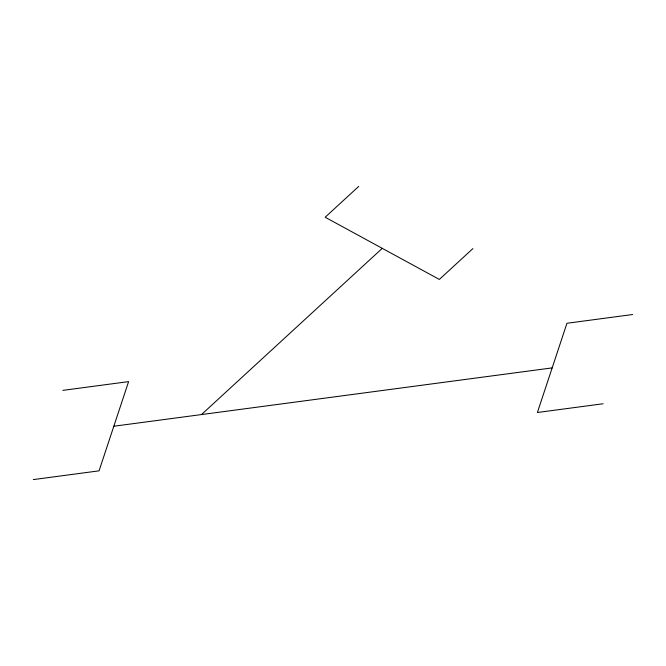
<?xml version="1.0" encoding="UTF-8"?>
<svg xmlns="http://www.w3.org/2000/svg" width="666" height="666" viewBox="0 0 666 666"><rect width="100%" height="100%" fill="white"/><g stroke="black" fill="none" stroke-linecap="round" stroke-linejoin="round"><path stroke-width="1" d="M358.716 186.405L325.166 217.249L439.352 279.437L472.893 248.593M201.498 414.56L382.259 248.343M62.854 390.368L128.605 381.618L99.051 470.845L33.3 479.595M632.7 314.519L566.949 323.268L537.395 412.504L603.146 403.754M113.828 426.232L552.172 367.89"/></g></svg>
